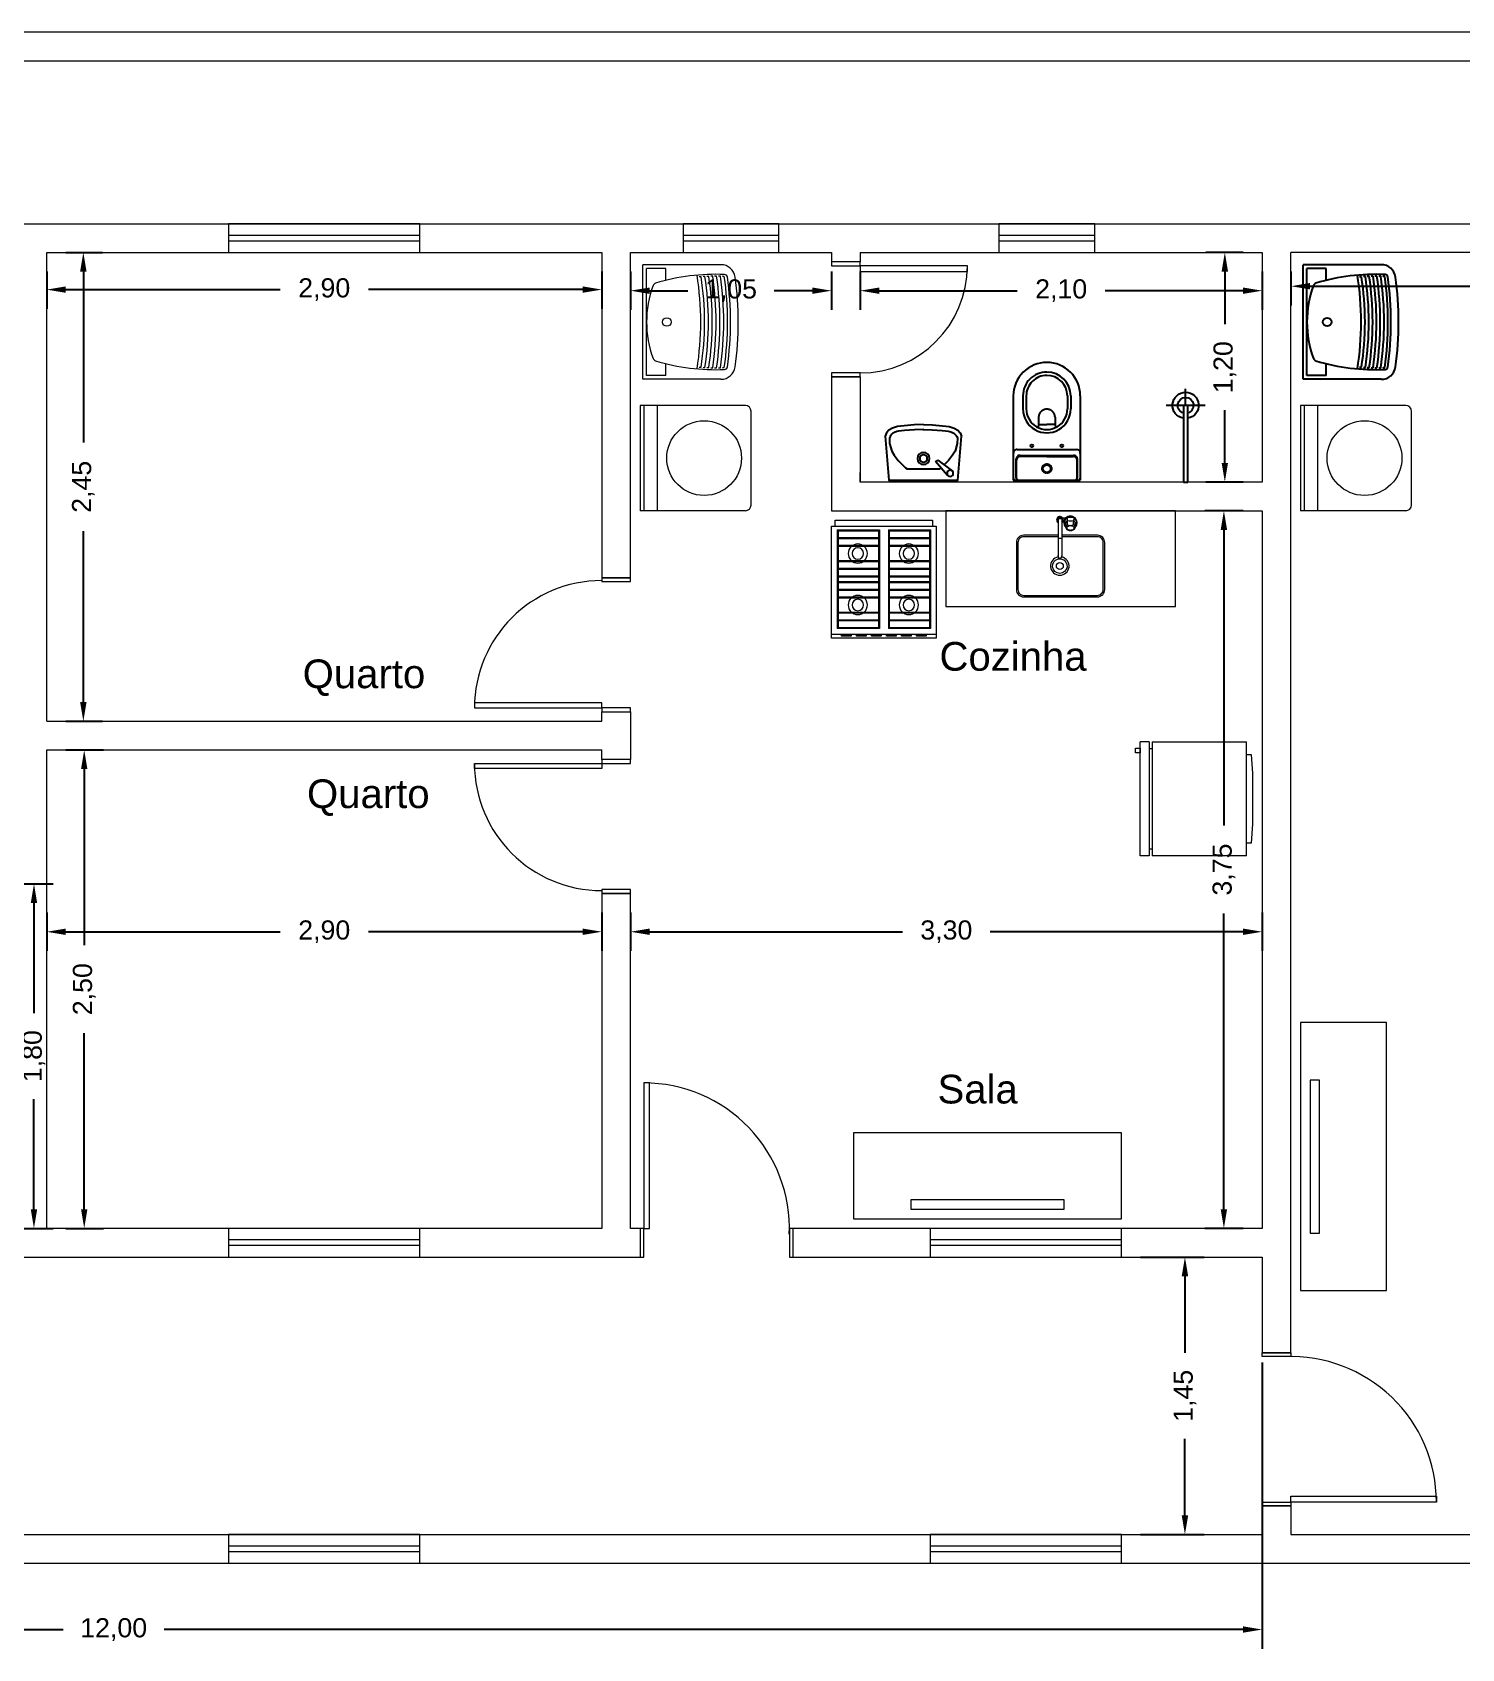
# Model space of a CAD drawing. Header units: millimetres. Extents: x 0 to 27, y -11.4 to 19.
# Drawn here: x 13.77 to 21.24, y -0.45 to 8 of the extents above; entities that cross this region are included whole.
import ezdxf

# ---------------------------------------------------------------- set-up
doc = ezdxf.new("R2010")
doc.units = ezdxf.units.MM
doc.linetypes.add('DASHED', pattern=[15, 12, -3])
for name, color, linetype, lineweight in [('Cotas', 3, 'Continuous', 9), ('Cozinha', 252, 'Continuous', 20), ('Edificação', 251, 'Continuous', 20), ('Portas', 251, 'Continuous', 9)]:
    doc.layers.add(name, color=color, linetype=linetype, lineweight=lineweight)
doc.layers.add('TEXTO', color=7, linetype='Continuous')
doc.layers.add('WC', color=252, linetype='Continuous')
doc.styles.get("Standard").update_dxf_attribs({"font": 'arial.ttf'})
doc.styles.add('TEXTO_NOMEQUADRO', font='arial.ttf')
doc.dimstyles.new('ISO-25', dxfattribs={"dimtxt": 0.1, "dimasz": 0.1, "dimexe": 0.1, "dimexo": 0.1, "dimgap": 0.1, "dimtad": 0, "dimzin": 1, "dimtxsty": 'Standard', "dimcen": 0.1, "dimadec": 0, "dimazin": 0, "dimtfac": 1, "dimtmove": 0, "dimatfit": 3, "dimfxl": 1, "dimarcsym": 0})

# ---------------------------------------------------------------- blocks, each defined once
blk = doc.blocks.new('*D42')
at = {"layer": 'Cotas', "color": 0, "lineweight": -2, "transparency": 16777216}
for p, q in [((13.85, 6.75), (13.85, 6.5556)), ((16.75, 6.75), (16.75, 6.5556)), ((13.95, 6.6556), (15.0694, 6.6556)), ((16.65, 6.6556), (15.5306, 6.6556))]:
    blk.add_line(p, q, dxfattribs=at)
at = {"layer": 'Cotas', "color": 0, "transparency": 16777216}
for points in [[(13.95, 6.6723), (13.95, 6.6389), (13.85, 6.6556)], [(16.65, 6.6723), (16.65, 6.6389), (16.75, 6.6556)]]:
    blk.add_solid(points, dxfattribs=at)
at = {"layer": 'Defpoints', "color": 0, "transparency": 16777216}
for p in [(13.85, 6.85), (16.75, 6.85), (16.75, 6.6556)]:
    blk.add_point(p, dxfattribs=at)
at = {"layer": 'Cotas', "color": 0, "transparency": 16777216, "insert": (15.3, 6.6556), "char_height": 0.1, "attachment_point": 5}
blk.add_mtext('2,90', dxfattribs=at)
blk = doc.blocks.new('*D35')
at = {"layer": 'Cotas', "color": 0, "lineweight": -2, "transparency": 16777216}
for p, q in [((20.35, 6.75), (20.35, 6.5733)), ((20.45, 6.6733), (21.7703, 6.6733)), ((23.55, 6.6733), (22.2297, 6.6733)), ((23.65, 6.75), (23.65, 6.5733))]:
    blk.add_line(p, q, dxfattribs=at)
at = {"layer": 'Cotas', "color": 0, "transparency": 16777216}
for points in [[(20.45, 6.69), (20.45, 6.6566), (20.35, 6.6733)], [(23.55, 6.69), (23.55, 6.6566), (23.65, 6.6733)]]:
    blk.add_solid(points, dxfattribs=at)
at = {"layer": 'Defpoints', "color": 0, "transparency": 16777216}
for p in [(20.35, 6.85), (23.65, 6.85), (20.35, 6.6733)]:
    blk.add_point(p, dxfattribs=at)
at = {"layer": 'Cotas', "color": 0, "transparency": 16777216, "insert": (22, 6.6733), "char_height": 0.1, "attachment_point": 5}
blk.add_mtext('3,30', dxfattribs=at)
blk = doc.blocks.new('*D44')
at = {"layer": 'Cotas', "color": 0, "lineweight": -2, "transparency": 16777216}
for p, q in [((13.85, 3.4), (13.85, 3.2)), ((16.75, 3.4), (16.75, 3.2)), ((13.95, 3.3), (15.0694, 3.3)), ((16.65, 3.3), (15.5306, 3.3))]:
    blk.add_line(p, q, dxfattribs=at)
at = {"layer": 'Cotas', "color": 0, "transparency": 16777216}
for points in [[(13.95, 3.3167), (13.95, 3.2833), (13.85, 3.3)], [(16.65, 3.3167), (16.65, 3.2833), (16.75, 3.3)]]:
    blk.add_solid(points, dxfattribs=at)
at = {"layer": 'Defpoints', "color": 0, "transparency": 16777216}
for p in [(13.85, 3.5), (16.75, 3.5), (13.85, 3.3)]:
    blk.add_point(p, dxfattribs=at)
at = {"layer": 'Cotas', "color": 0, "transparency": 16777216, "insert": (15.3, 3.3), "char_height": 0.1, "attachment_point": 5}
blk.add_mtext('2,90', dxfattribs=at)
blk = doc.blocks.new('*D50')
at = {"layer": 'Cotas', "color": 0, "lineweight": -2, "transparency": 16777216}
for p, q in [((13.95, 6.85), (14.1415, 6.85)), ((14.0415, 6.75), (14.0415, 5.8561)), ((14.0415, 4.5), (14.0415, 5.3939)), ((13.95, 4.4), (14.1415, 4.4))]:
    blk.add_line(p, q, dxfattribs=at)
at = {"layer": 'Cotas', "color": 0, "transparency": 16777216}
for points in [[(14.0248, 6.75), (14.0582, 6.75), (14.0415, 6.85)], [(14.0248, 4.5), (14.0582, 4.5), (14.0415, 4.4)]]:
    blk.add_solid(points, dxfattribs=at)
at = {"layer": 'Defpoints', "color": 0, "transparency": 16777216}
for p in [(13.85, 6.85), (14.0415, 6.85), (13.85, 4.4)]:
    blk.add_point(p, dxfattribs=at)
at = {"layer": 'Cotas', "color": 0, "transparency": 16777216, "insert": (14.0415, 5.625), "char_height": 0.1, "attachment_point": 5, "rotation": 90}
blk.add_mtext('2,45', dxfattribs=at)
blk = doc.blocks.new('*D51')
at = {"layer": 'Cotas', "color": 0, "lineweight": -2, "transparency": 16777216}
for p, q in [((13.95, 4.25), (14.1461, 4.25)), ((14.0461, 4.15), (14.0461, 3.2306)), ((14.0461, 1.85), (14.0461, 2.7694)), ((13.95, 1.75), (14.1461, 1.75))]:
    blk.add_line(p, q, dxfattribs=at)
at = {"layer": 'Cotas', "color": 0, "transparency": 16777216}
for points in [[(14.0294, 4.15), (14.0627, 4.15), (14.0461, 4.25)], [(14.0294, 1.85), (14.0627, 1.85), (14.0461, 1.75)]]:
    blk.add_solid(points, dxfattribs=at)
at = {"layer": 'Defpoints', "color": 0, "transparency": 16777216}
for p in [(13.85, 4.25), (13.85, 1.75), (14.0461, 1.75)]:
    blk.add_point(p, dxfattribs=at)
at = {"layer": 'Cotas', "color": 0, "transparency": 16777216, "insert": (14.0461, 3), "char_height": 0.1, "attachment_point": 5, "rotation": 90}
blk.add_mtext('2,50', dxfattribs=at)
blk = doc.blocks.new('*D52')
at = {"layer": 'Cotas', "color": 0, "lineweight": -2, "transparency": 16777216}
for p, q in [((20.1, 6.85), (19.9049, 6.85)), ((20.0049, 6.75), (20.0049, 6.475)), ((20.0049, 5.75), (20.0049, 6.025)), ((20.1, 5.65), (19.9049, 5.65))]:
    blk.add_line(p, q, dxfattribs=at)
at = {"layer": 'Cotas', "color": 0, "transparency": 16777216}
for points in [[(19.9883, 6.75), (20.0216, 6.75), (20.0049, 6.85)], [(19.9883, 5.75), (20.0216, 5.75), (20.0049, 5.65)]]:
    blk.add_solid(points, dxfattribs=at)
at = {"layer": 'Defpoints', "color": 0, "transparency": 16777216}
for p in [(20.2, 6.85), (20.0049, 5.65), (20.2, 5.65)]:
    blk.add_point(p, dxfattribs=at)
at = {"layer": 'Cotas', "color": 0, "transparency": 16777216, "insert": (20.0049, 6.25), "char_height": 0.1, "attachment_point": 5, "rotation": 90}
blk.add_mtext('1,20', dxfattribs=at)
blk = doc.blocks.new('*D53')
at = {"layer": 'Cotas', "color": 0, "lineweight": -2, "transparency": 16777216}
for p, q in [((18.1, 6.75), (18.1, 6.55)), ((20.2, 6.75), (20.2, 6.55)), ((18.2, 6.65), (18.9194, 6.65)), ((20.1, 6.65), (19.3806, 6.65))]:
    blk.add_line(p, q, dxfattribs=at)
at = {"layer": 'Cotas', "color": 0, "transparency": 16777216}
for points in [[(18.2, 6.6667), (18.2, 6.6333), (18.1, 6.65)], [(20.1, 6.6667), (20.1, 6.6333), (20.2, 6.65)]]:
    blk.add_solid(points, dxfattribs=at)
at = {"layer": 'Defpoints', "color": 0, "transparency": 16777216}
for p in [(18.1, 6.85), (20.2, 6.85), (20.2, 6.65)]:
    blk.add_point(p, dxfattribs=at)
at = {"layer": 'Cotas', "color": 0, "transparency": 16777216, "insert": (19.15, 6.65), "char_height": 0.1, "attachment_point": 5}
blk.add_mtext('2,10', dxfattribs=at)
blk = doc.blocks.new('*D56')
at = {"layer": 'Cotas', "color": 0, "lineweight": -2, "transparency": 16777216}
for p, q in [((20.1, 5.5), (19.9, 5.5)), ((20, 5.4), (20, 3.8552)), ((20, 1.85), (20, 3.3948)), ((20.1, 1.75), (19.9, 1.75))]:
    blk.add_line(p, q, dxfattribs=at)
at = {"layer": 'Cotas', "color": 0, "transparency": 16777216}
for points in [[(19.9833, 5.4), (20.0167, 5.4), (20, 5.5)], [(19.9833, 1.85), (20.0167, 1.85), (20, 1.75)]]:
    blk.add_solid(points, dxfattribs=at)
at = {"layer": 'Defpoints', "color": 0, "transparency": 16777216}
for p in [(20.2, 5.5), (20, 1.75), (20.2, 1.75)]:
    blk.add_point(p, dxfattribs=at)
at = {"layer": 'Cotas', "color": 0, "transparency": 16777216, "insert": (20, 3.625), "char_height": 0.1, "attachment_point": 5, "rotation": 90}
blk.add_mtext('3,75', dxfattribs=at)
blk = doc.blocks.new('*D57')
at = {"layer": 'Cotas', "color": 0, "lineweight": -2, "transparency": 16777216}
for p, q in [((16.9, 3.4), (16.9, 3.2)), ((20.2, 3.4), (20.2, 3.2)), ((17, 3.3), (18.3203, 3.3)), ((20.1, 3.3), (18.7797, 3.3))]:
    blk.add_line(p, q, dxfattribs=at)
at = {"layer": 'Cotas', "color": 0, "transparency": 16777216}
for points in [[(17, 3.3167), (17, 3.2833), (16.9, 3.3)], [(20.1, 3.3167), (20.1, 3.2833), (20.2, 3.3)]]:
    blk.add_solid(points, dxfattribs=at)
at = {"layer": 'Defpoints', "color": 0, "transparency": 16777216}
for p in [(16.9, 3.5), (20.2, 3.5), (20.2, 3.3)]:
    blk.add_point(p, dxfattribs=at)
at = {"layer": 'Cotas', "color": 0, "transparency": 16777216, "insert": (18.55, 3.3), "char_height": 0.1, "attachment_point": 5}
blk.add_mtext('3,30', dxfattribs=at)
blk = doc.blocks.new('*D58')
at = {"layer": 'Cotas', "color": 0, "lineweight": -2, "transparency": 16777216}
for p, q in [((16.9, 6.75), (16.9, 6.55)), ((17.95, 6.75), (17.95, 6.55)), ((17, 6.65), (17.1995, 6.65)), ((17.85, 6.65), (17.6505, 6.65))]:
    blk.add_line(p, q, dxfattribs=at)
at = {"layer": 'Cotas', "color": 0, "transparency": 16777216}
for points in [[(17, 6.6667), (17, 6.6333), (16.9, 6.65)], [(17.85, 6.6667), (17.85, 6.6333), (17.95, 6.65)]]:
    blk.add_solid(points, dxfattribs=at)
at = {"layer": 'Defpoints', "color": 0, "transparency": 16777216}
for p in [(16.9, 6.85), (17.95, 6.85), (17.95, 6.65)]:
    blk.add_point(p, dxfattribs=at)
at = {"layer": 'Cotas', "color": 0, "transparency": 16777216, "insert": (17.425, 6.65), "char_height": 0.1, "attachment_point": 5}
blk.add_mtext('1,05', dxfattribs=at)
blk = doc.blocks.new('01lavl91')
at = {"linetype": 'Continuous'}
for p, q in [((-0.085, -0.0692), (0.0857, -0.0692)), ((0.1253, -0.036), (0.0639, -0.1075)), ((0.0753, -0.1139), (0.1503, -0.0575)), ((0.0639, -0.1075), (0.0753, -0.1139))]:
    blk.add_line(p, q, dxfattribs=at)
for points in [[(-0.1997, -0.2393), (-0.1797, -0.0093), (0.1803, -0.0093), (0.2003, -0.2393)], [(-0.1772, -0.2283), (-0.1758, -0.2005), (-0.1652, -0.1606), (-0.1526, -0.1406), (-0.1317, -0.1123), (-0.1188, -0.0991), (-0.106, -0.0859), (-0.0931, -0.074), (-0.085, -0.0692)], [(0.0938, -0.074), (0.0857, -0.0692)], [(0.1779, -0.2283), (0.1765, -0.2005), (0.1659, -0.1606), (0.1533, -0.1406), (0.1323, -0.1123), (0.1195, -0.0991), (0.1091, -0.0885)], [(0.0003, -0.2993), (-0.0477, -0.2981), (-0.0993, -0.2935), (-0.1345, -0.2899), (-0.1613, -0.2816), (-0.1795, -0.2708), (-0.1915, -0.256), (-0.1997, -0.2393)], [(0.0023, -0.2743), (-0.0461, -0.2719), (-0.0975, -0.2686), (-0.1144, -0.2671), (-0.1294, -0.2653), (-0.1385, -0.2633), (-0.151, -0.2586), (-0.1586, -0.2547), (-0.1629, -0.2516), (-0.1647, -0.2496), (-0.1703, -0.2424), (-0.1737, -0.2368), (-0.1772, -0.2283)], [(-0.0016, -0.2743), (0.0468, -0.2719), (0.0982, -0.2686), (0.1151, -0.2671), (0.1301, -0.2653), (0.1391, -0.2633), (0.1517, -0.2586), (0.1593, -0.2547), (0.1635, -0.2516), (0.1653, -0.2496), (0.1709, -0.2424), (0.1744, -0.2368), (0.1779, -0.2283)], [(0.0003, -0.2993), (0.0483, -0.2981), (0.0999, -0.2935), (0.1351, -0.2899), (0.1619, -0.2816), (0.1801, -0.2708), (0.1921, -0.256), (0.2003, -0.2393)]]:
    blk.add_lwpolyline(points, dxfattribs=at)
for centre, radius in [((0.1404, -0.0444), 0.0164), ((0.001, -0.1223), 0.0316), ((0.001, -0.1223), 0.02)]:
    blk.add_circle(centre, radius, dxfattribs=at)
blk = doc.blocks.new('81_P')
at = {"ltscale": 0.05}
for p, q in [((-0.165, 0), (-0.175, 0)), ((-0.175, -0.01), (-0.175, 0)), ((0.175, 0), (0.165, 0))]:
    blk.add_line(p, q, dxfattribs=at)
for p, q in [((0.165, 0), (-0.165, 0)), ((-0.175, -0.44), (-0.175, -0.01)), ((0.175, -0.44), (0.175, -0.01)), ((0.155, -0.16), (-0.155, -0.16)), ((0.1398, -0.1295), (-0.1398, -0.1295)), ((0, -0.1236), (-0.1384, -0.1236)), ((0, -0.1236), (0.1384, -0.1236))]:
    blk.add_line(p, q)
at = {"ltscale": 0.047193}
blk.add_line((0.175, -0.0094), (0.175, 0), dxfattribs=at)
at = {"ltscale": 0.497718}
for p, q in [((-0.1598, -0.01), (-0.1598, -0.1095)), ((0.1598, -0.01), (0.1598, -0.1095))]:
    blk.add_line(p, q, dxfattribs=at)
at = {"ltscale": 0.467891}
for p, q in [((-0.1584, -0.01), (-0.1584, -0.1036)), ((0.1584, -0.01), (0.1584, -0.1036))]:
    blk.add_line(p, q, dxfattribs=at)
at = {"ltscale": 0.078144}
for p, q in [((-0.0429, -0.29), (-0.0455, -0.2746)), ((0.0429, -0.29), (0.0455, -0.2746))]:
    blk.add_line(p, q, dxfattribs=at)
at = {"ltscale": 0.214268}
for p in [(-0.0429, -0.29), (0.0429, -0.29)]:
    blk.add_line(p, (0, -0.29), dxfattribs=at)
at = {"ltscale": 0.197279}
for p, q in [((-0.0429, -0.3295), (-0.0429, -0.29)), ((0.0429, -0.3295), (0.0429, -0.29))]:
    blk.add_line(p, q, dxfattribs=at)
at = {"ltscale": 0.339985}
for p, q in [((-0.125, -0.44), (-0.125, -0.372)), ((-0.1075, -0.44), (-0.1075, -0.372)), ((0.1075, -0.44), (0.1075, -0.372)), ((0.125, -0.44), (0.125, -0.372))]:
    blk.add_line(p, q, dxfattribs=at)
for points in [[(-0.0429, -0.3295), (-0.0428, -0.3307), (-0.0428, -0.332), (-0.0427, -0.3332), (-0.0425, -0.3345), (-0.0424, -0.3357), (-0.0421, -0.3369), (-0.0419, -0.3382), (-0.0416, -0.3394), (-0.0412, -0.3406), (-0.0409, -0.3418), (-0.0405, -0.343), (-0.04, -0.3442), (-0.0395, -0.3453), (-0.039, -0.3465), (-0.0384, -0.3476), (-0.0378, -0.3487), (-0.0372, -0.3498), (-0.0369, -0.3504), (-0.0365, -0.3509), (-0.0362, -0.3515), (-0.0358, -0.352), (-0.0354, -0.3525), (-0.0351, -0.353), (-0.0347, -0.3535), (-0.0343, -0.354), (-0.0339, -0.3545), (-0.0335, -0.355), (-0.0331, -0.3555), (-0.0326, -0.356), (-0.0322, -0.3565), (-0.0318, -0.357), (-0.0313, -0.3574), (-0.0309, -0.3579), (-0.0303, -0.3584)], [(0.0303, -0.3584), (0.0312, -0.3575), (0.0321, -0.3566), (0.033, -0.3556), (0.0338, -0.3547), (0.0346, -0.3537), (0.0354, -0.3526), (0.0361, -0.3516), (0.0368, -0.3505), (0.0374, -0.3494), (0.0381, -0.3483), (0.0386, -0.3472), (0.0392, -0.346), (0.0395, -0.3455), (0.0397, -0.3449), (0.04, -0.3443), (0.0402, -0.3437), (0.0404, -0.3431), (0.0406, -0.3425), (0.0408, -0.3419), (0.041, -0.3413), (0.0412, -0.3407), (0.0414, -0.3401), (0.0415, -0.3395), (0.0417, -0.3389), (0.0418, -0.3383), (0.042, -0.3377), (0.0421, -0.3371), (0.0422, -0.3364), (0.0423, -0.3358), (0.0424, -0.3352), (0.0425, -0.3346), (0.0426, -0.334), (0.0427, -0.3333), (0.0427, -0.3327), (0.0428, -0.3321), (0.0428, -0.3315), (0.0428, -0.3308), (0.0428, -0.3302), (0.0429, -0.3295)], [(-0.0303, -0.3584), (-0.0294, -0.3593), (-0.0284, -0.3602), (-0.0274, -0.361), (-0.0263, -0.3618), (-0.0253, -0.3626), (-0.0242, -0.3633), (-0.0231, -0.364), (-0.022, -0.3647), (-0.0208, -0.3653), (-0.0196, -0.3659), (-0.0184, -0.3665), (-0.0172, -0.367), (-0.016, -0.3675), (-0.0147, -0.368), (-0.0135, -0.3684), (-0.0122, -0.3688), (-0.0116, -0.3689), (-0.0109, -0.3691), (-0.0103, -0.3693), (-0.0096, -0.3694), (-0.009, -0.3695), (-0.0083, -0.3697), (-0.0077, -0.3698), (-0.007, -0.3699), (-0.0063, -0.37), (-0.0057, -0.3701), (-0.005, -0.3702), (-0.0043, -0.3702), (-0.0037, -0.3703), (-0.003, -0.3704), (-0.0023, -0.3704), (-0.0017, -0.3704), (-0.001, -0.3704), (-0.0003, -0.3705), (0, -0.3705)], [(0, -0.3705), (0.0013, -0.3704), (0.0027, -0.3704), (0.004, -0.3703), (0.0053, -0.3701), (0.0067, -0.37), (0.008, -0.3697), (0.0093, -0.3695), (0.0106, -0.3692), (0.0119, -0.3689), (0.0132, -0.3685), (0.0144, -0.3681), (0.0157, -0.3676), (0.0169, -0.3671), (0.0175, -0.3669), (0.0181, -0.3666), (0.0187, -0.3663), (0.0193, -0.3661), (0.0199, -0.3658), (0.0205, -0.3655), (0.0211, -0.3652), (0.0217, -0.3648), (0.0222, -0.3645), (0.0228, -0.3642), (0.0234, -0.3638), (0.0239, -0.3635), (0.0245, -0.3631), (0.025, -0.3628), (0.0255, -0.3624), (0.0261, -0.362), (0.0266, -0.3616), (0.0271, -0.3612), (0.0276, -0.3608), (0.0281, -0.3604), (0.0286, -0.36), (0.0291, -0.3595), (0.0296, -0.3591), (0.0301, -0.3587), (0.0303, -0.3584)]]:
    blk.add_lwpolyline(points)
at = {"linetype": 'DASHED'}
blk.add_circle((0, -0.06), 0.0245, dxfattribs=at)
for centre, radius in [((0, -0.06), 0.02), ((-0.078, -0.18), 0.007), ((0.078, -0.18), 0.007)]:
    blk.add_circle(centre, radius)
for centre, radius, start, end in [((-0.165, -0.01), 0.01, 90, 180.00001), ((-0.1498, -0.01), 0.01, 90, 180.00001), ((-0.1484, -0.01), 0.01, 90, 180.00001), ((0.1484, -0.01), 0.01, 0, 90), ((0.1498, -0.01), 0.01, 0, 90), ((0.165, -0.01), 0.01, 0, 90), ((-0.155, -0.14), 0.02, 180.00001, 270), ((-0.1398, -0.1095), 0.02, 180.00001, 270), ((-0.1384, -0.1036), 0.02, 180.00001, 270), ((0.1384, -0.1036), 0.02, 270, 0), ((0.1398, -0.1095), 0.02, 270, 0), ((0.155, -0.14), 0.02, 270, 0), ((0, -0.372), 0.125, 0, 180.00001), ((0, -0.372), 0.1075, 0, 180.00001), ((0, -0.44), 0.175, 180.00001, 270), ((0, -0.44), 0.125, 180.00001, 270), ((0, -0.44), 0.1075, 180.00001, 270), ((0, -0.44), 0.1075, 270, 0), ((0, -0.44), 0.175, 270, 0), ((0, -0.44), 0.125, 270, 0)]:
    blk.add_arc(centre, radius, start, end)
blk = doc.blocks.new('CHUV')
at = {"ltscale": 0.05}
for p, q in [((0.0027, 0.4455), (0.0027, 0.5407)), ((-0.1103, 0.4455), (0.1156, 0.4455)), ((-0.0106, 0.0003), (-0.0106, 0.4455)), ((0.0156, 0.4455), (0.0156, 0.0003))]:
    blk.add_line(p, q, dxfattribs=at)
at = {"ltscale": 2}
blk.add_line((0.0156, 0.0003), (-0.0106, 0.0003), dxfattribs=at)
at = {"ltscale": 0.05}
for radius, start, end in [(0.076, 279.93583, 260.06417), (0.0459, 286.60149, 253.39851)]:
    blk.add_arc((0.0025, 0.4455), radius, start, end, dxfattribs=at)
blk = doc.blocks.new('CO-F4PB')
for p, q in [((0.2535, 0), (-0.2535, 0)), ((0.2535, 0), (-0.2535, 0)), ((-0.2535, 0), (-0.2535, -0.03)), ((0.2535, -0.03), (0.2535, 0)), ((-0.2735, -0.03), (-0.2735, -0.596)), ((0.2735, -0.03), (-0.2735, -0.03)), ((-0.2435, -0.05), (-0.2435, -0.566)), ((-0.0235, -0.05), (-0.2435, -0.05)), ((-0.0285, -0.055), (-0.2385, -0.055)), ((-0.2385, -0.055), (-0.2385, -0.09)), ((-0.0285, -0.055), (-0.0285, -0.09)), ((-0.0235, -0.05), (-0.0235, -0.566)), ((0.0235, -0.05), (0.0235, -0.566)), ((0.2435, -0.05), (0.0235, -0.05)), ((0.2385, -0.055), (0.0285, -0.055)), ((0.0285, -0.055), (0.0285, -0.09)), ((0.2385, -0.055), (0.2385, -0.09)), ((0.2435, -0.05), (0.2435, -0.566)), ((0.2735, -0.596), (0.2735, -0.03)), ((-0.0235, -0.09), (-0.2435, -0.09)), ((-0.0235, -0.095), (-0.2435, -0.095)), ((-0.0235, -0.13), (-0.2435, -0.13)), ((-0.0235, -0.135), (-0.2435, -0.135)), ((-0.2385, -0.095), (-0.2385, -0.13)), ((-0.2385, -0.135), (-0.2385, -0.21)), ((-0.0285, -0.095), (-0.0285, -0.13)), ((-0.0285, -0.135), (-0.0285, -0.21)), ((0.2435, -0.09), (0.0235, -0.09)), ((0.2435, -0.095), (0.0235, -0.095)), ((0.2435, -0.13), (0.0235, -0.13)), ((0.2435, -0.135), (0.0235, -0.135)), ((0.0285, -0.095), (0.0285, -0.13)), ((0.0285, -0.135), (0.0285, -0.21)), ((0.2385, -0.095), (0.2385, -0.13)), ((0.2385, -0.135), (0.2385, -0.21)), ((-0.0235, -0.21), (-0.2435, -0.21)), ((-0.0235, -0.215), (-0.2435, -0.215)), ((-0.0235, -0.25), (-0.2435, -0.25)), ((-0.2385, -0.215), (-0.2385, -0.25)), ((-0.0285, -0.215), (-0.0285, -0.25)), ((0.2435, -0.21), (0.0235, -0.21)), ((0.2435, -0.215), (0.0235, -0.215)), ((0.2435, -0.25), (0.0235, -0.25)), ((0.0285, -0.215), (0.0285, -0.25)), ((0.2385, -0.215), (0.2385, -0.25)), ((-0.0235, -0.255), (-0.2435, -0.255)), ((-0.0235, -0.29), (-0.2435, -0.29)), ((-0.0235, -0.295), (-0.2435, -0.295)), ((-0.2435, -0.321), (-0.0235, -0.321)), ((-0.2435, -0.326), (-0.0235, -0.326)), ((-0.2385, -0.255), (-0.2385, -0.29)), ((-0.2385, -0.295), (-0.2385, -0.321)), ((-0.2385, -0.326), (-0.2385, -0.361)), ((-0.0285, -0.255), (-0.0285, -0.29)), ((-0.0285, -0.295), (-0.0285, -0.321)), ((-0.0285, -0.326), (-0.0285, -0.361)), ((0.2435, -0.255), (0.0235, -0.255)), ((0.2435, -0.29), (0.0235, -0.29)), ((0.2435, -0.295), (0.0235, -0.295)), ((0.0235, -0.321), (0.2435, -0.321)), ((0.0235, -0.326), (0.2435, -0.326)), ((0.0285, -0.255), (0.0285, -0.29)), ((0.0285, -0.295), (0.0285, -0.321)), ((0.0285, -0.326), (0.0285, -0.361)), ((0.2385, -0.255), (0.2385, -0.29)), ((0.2385, -0.295), (0.2385, -0.321)), ((0.2385, -0.326), (0.2385, -0.361)), ((-0.2435, -0.361), (-0.0235, -0.361)), ((-0.2435, -0.366), (-0.0235, -0.366)), ((-0.2435, -0.401), (-0.0235, -0.401)), ((-0.2435, -0.406), (-0.0235, -0.406)), ((-0.2385, -0.366), (-0.2385, -0.401)), ((-0.2385, -0.406), (-0.2385, -0.481)), ((-0.0285, -0.366), (-0.0285, -0.401)), ((-0.0285, -0.406), (-0.0285, -0.481)), ((0.0235, -0.361), (0.2435, -0.361)), ((0.0235, -0.366), (0.2435, -0.366)), ((0.0235, -0.401), (0.2435, -0.401)), ((0.0235, -0.406), (0.2435, -0.406)), ((0.0285, -0.366), (0.0285, -0.401)), ((0.0285, -0.406), (0.0285, -0.481)), ((0.2385, -0.366), (0.2385, -0.401)), ((0.2385, -0.406), (0.2385, -0.481)), ((-0.2435, -0.481), (-0.0235, -0.481)), ((-0.2435, -0.486), (-0.0235, -0.486)), ((-0.2385, -0.486), (-0.2385, -0.521)), ((-0.0285, -0.486), (-0.0285, -0.521)), ((0.0235, -0.481), (0.2435, -0.481)), ((0.0235, -0.486), (0.2435, -0.486)), ((0.0285, -0.486), (0.0285, -0.521)), ((0.2385, -0.486), (0.2385, -0.521)), ((-0.2435, -0.521), (-0.0235, -0.521)), ((-0.2435, -0.526), (-0.0235, -0.526)), ((-0.2435, -0.566), (-0.0235, -0.566)), ((-0.2385, -0.526), (-0.2385, -0.561)), ((-0.2385, -0.561), (-0.0285, -0.561)), ((-0.0285, -0.526), (-0.0285, -0.561)), ((0.0235, -0.521), (0.2435, -0.521)), ((0.0235, -0.526), (0.2435, -0.526)), ((0.0235, -0.566), (0.2435, -0.566)), ((0.0285, -0.526), (0.0285, -0.561)), ((0.0285, -0.561), (0.2385, -0.561)), ((0.2385, -0.526), (0.2385, -0.561)), ((-0.2735, -0.596), (0.2735, -0.596)), ((-0.2735, -0.596), (-0.2735, -0.616)), ((-0.2735, -0.616), (0.2735, -0.616)), ((0.2735, -0.616), (0.2735, -0.596))]:
    blk.add_line(p, q)
for points in [[(-0.2204, -0.606), (-0.1704, -0.606), (-0.1704, -0.596), (-0.2204, -0.596)], [(-0.1422, -0.606), (-0.0922, -0.606), (-0.0922, -0.596), (-0.1422, -0.596)], [(-0.0641, -0.606), (-0.0141, -0.606), (-0.0141, -0.596), (-0.0641, -0.596)], [(0.0141, -0.606), (0.0641, -0.606), (0.0641, -0.596), (0.0141, -0.596)], [(0.0922, -0.606), (0.1422, -0.606), (0.1422, -0.596), (0.0922, -0.596)], [(0.1704, -0.606), (0.2204, -0.606), (0.2204, -0.596), (0.1704, -0.596)]]:
    blk.add_lwpolyline(points, close=True)
for centre, radius in [((-0.1308, -0.1735), 0.05), ((-0.1308, -0.1735), 0.03), ((0.1362, -0.1735), 0.05), ((0.1362, -0.1735), 0.03), ((-0.1308, -0.4425), 0.05), ((-0.1308, -0.4425), 0.03), ((0.1362, -0.4425), 0.05), ((0.1362, -0.4425), 0.03)]:
    blk.add_circle(centre, radius)
blk = doc.blocks.new('DUPLEX320PL')
for p, q in [((-0.058, -0.1246), (-0.058, -0.6181)), ((-0.058, -0.1246), (0.538, -0.1246)), ((0.538, -0.6181), (0.538, -0.1246)), ((0.538, -0.6181), (-0.058, -0.6181)), ((0.538, -0.6338), (-0.058, -0.6338)), ((-0.058, -0.6338), (-0.058, -0.6799)), ((-0.023, -0.6181), (-0.023, -0.6338)), ((0.503, -0.6338), (0.503, -0.6181)), ((0.538, -0.6338), (0.538, -0.6799)), ((-0.058, -0.6799), (0.538, -0.6799))]:
    blk.add_line(p, q)
blk.add_lwpolyline([(0.4713, -0.1246), (0.4713, -0.1005), (0.3713, -0.0932), (0.1087, -0.0932), (0.0087, -0.1005), (0.0087, -0.1246)])
blk.add_lwpolyline([(0.4797, -0.6799), (0.4797, -0.7042), (0.5039, -0.7042), (0.5039, -0.6799)], close=True)
blk = doc.blocks.new('A$C1AD15EB6')
for p, q in [((0.55, 0.58), (0, 0.58)), ((0, 0.03), (0, 0.58)), ((0.55, 0.5606), (0, 0.5606)), ((0.55, 0.03), (0.55, 0.58)), ((0.55, 0.4906), (0, 0.4906)), ((0.03, 0), (0.52, 0))]:
    blk.add_line(p, q)
for centre, start, end in [((0.03, 0.03), 180, 270), ((0.52, 0.03), 270, 0)]:
    blk.add_arc(centre, 0.03, start, end)
blk = doc.blocks.new('TANQUE-02')
for p, q in [((-0.2995, 0), (0.2995, 0)), ((-0.2995, -0.4081), (-0.2995, 0)), ((0.2995, -0.4081), (0.2995, 0)), ((-0.2795, -0.02), (0.2795, -0.02)), ((-0.2795, -0.12), (-0.2795, -0.02)), ((0.2795, -0.12), (0.2795, -0.02)), ((-0.2795, -0.12), (-0.2174, -0.12)), ((0.2174, -0.12), (0.2795, -0.12))]:
    blk.add_line(p, q)
blk.add_circle((0, -0.1252), 0.0225)
for centre, radius, start, end in [((0.8453, -0.3818), 1.0945, 163.27799, 182.40527), ((-0.1837, -0.0726), 0.02, 110.23844, 163.27799), ((0, -0.5709), 0.5511, 90, 110.23844), ((0, -0.5709), 0.5511, 69.76156, 90), ((0.1837, -0.0726), 0.02, 16.72201, 69.76156), ((-0.8453, -0.3818), 1.0945, 357.59473, 16.72201), ((0, 1.2149), 1.518, 260.72256, 279.27744), ((0.8453, -0.3818), 1.0845, 177.52238, 178.05412), ((0.8453, -0.3818), 1.0845, 176.46036, 176.99114), ((0, 1.2149), 1.558, 261.22518, 270), ((0.8453, -0.3818), 1.0845, 175.40003, 175.93), ((0, 1.2149), 1.538, 261.15691, 270), ((0, 1.2149), 1.518, 270, 279.27744), ((0, 1.2149), 1.538, 270, 278.84309), ((0, 1.2149), 1.558, 270, 278.77482), ((-0.8453, -0.3818), 1.0845, 4.07, 4.59997), ((-0.8453, -0.3818), 1.0845, 3.00886, 3.53964), ((-0.8453, -0.3818), 1.0845, 1.94588, 2.47762), ((-0.2245, -0.4081), 0.075, 180, 262.08052), ((0.8453, -0.3818), 1.0845, 179.65272, 180.18684), ((0, 1.2149), 1.618, 261.49969, 270), ((0.8453, -0.3818), 1.0845, 180.72164, 181.25716), ((0.8453, -0.3818), 1.0845, 178.5864, 179.11926), ((0, 1.2149), 1.598, 261.39693, 270), ((0, 1.2149), 1.638, 261.61326, 270), ((0.8453, -0.3818), 1.0845, 181.79343, 182.3305), ((0, 1.2149), 1.578, 261.30532, 270), ((0, 1.2149), 1.578, 270, 278.69468), ((0, 1.2149), 1.598, 270, 278.60307), ((0, 1.2149), 1.618, 270, 278.50031), ((0, 1.2149), 1.638, 270, 278.38674), ((0.2245, -0.4081), 0.075, 277.91948, 0), ((-0.8453, -0.3818), 1.0845, 357.6695, 358.20657), ((-0.8453, -0.3818), 1.0845, 0.88074, 1.4136), ((-0.8453, -0.3818), 1.0845, 358.74284, 359.27836), ((-0.8453, -0.3818), 1.0845, 359.81316, 0.34728), ((-0.2332, -0.4271), 0.015, 182.40527, 261.87169), ((0, 1.2149), 1.658, 261.73735, 270), ((0, 1.2058), 1.6644, 261.87169, 270), ((0, 1.2058), 1.7044, 262.08052, 270), ((0, 1.2149), 1.658, 270, 278.26265), ((0, 1.2058), 1.6644, 270, 278.12831), ((0, 1.2058), 1.7044, 270, 277.91948), ((0.2332, -0.4271), 0.015, 278.12831, 357.59473)]:
    blk.add_arc(centre, radius, start, end)
blk = doc.blocks.new('CUBA-COZ-02')
for p, q in [((-0.0095, 0.2452), (-0.0095, 0.2275)), ((-0.0095, 0.2275), (-0.0095, 0.0565)), ((0.0105, 0.2452), (0.0105, 0.2275)), ((0.0105, 0.2275), (0.0105, 0.0565)), ((0.0146, 0.2516), (0.031, 0.2516)), ((0.0146, 0.2316), (0.0209, 0.2316)), ((0.0305, 0.2026), (0.0305, 0.2242)), ((0.0379, 0.2522), (0.0379, 0.2367)), ((0.0399, 0.2163), (0.0399, 0.2377)), ((0.0712, 0.2163), (0.0712, 0.2377)), ((0.0731, 0.2522), (0.0731, 0.2367)), ((0.0805, 0.2026), (0.0805, 0.2242)), ((-0.0095, 0.0565), (-0.0095, 0.0516)), ((0.0105, 0.0565), (0.0105, 0.0516))]:
    blk.add_line(p, q)
for points in [[(-0.0095, 0.1611), (-0.1889, 0.1611, 0.414214), (-0.2269, 0.1231), (-0.2269, -0.1231, 0.414214), (-0.1889, -0.1611), (0.1969, -0.1611, 0.414214), (0.2349, -0.1231), (0.2349, 0.1231, 0.414214), (0.1969, 0.1611), (0.0105, 0.1611)], [(-0.0095, 0.1531), (-0.1889, 0.1531, 0.414214), (-0.2189, 0.1231), (-0.2189, -0.1231, 0.414214), (-0.1889, -0.1531), (0.1969, -0.1531, 0.414214), (0.2269, -0.1231), (0.2269, 0.1231, 0.414214), (0.1969, 0.1531), (0.0105, 0.1531)]]:
    blk.add_lwpolyline(points, format="xyb")
blk.add_lwpolyline([(0.0105, 0.0367, -7.502529), (-0.0095, 0.037, -0.133288)], format="xyb", close=True)
at = {"linetype": 'Continuous'}
for points in [[(0.0391, 0.2375, 0), (0.0361, 0.2353, 0), (0.0337, 0.2328, 0), (0.032, 0.2301, 0), (0.0309, 0.2272, 0), (0.0305, 0.2242, 0)], [(0.0389, 0.2157, 0), (0.0359, 0.2135, 0), (0.0335, 0.2109, 0), (0.0318, 0.2081, 0), (0.0308, 0.2052, 0), (0.0305, 0.2021, 0)], [(0.0305, 0.2021, 0), (0.0311, 0.1989, 0), (0.0324, 0.1959, 0), (0.0345, 0.193, 0), (0.0373, 0.1905, 0), (0.0407, 0.1884, 0), (0.0446, 0.1867, 0), (0.0488, 0.1856, 0), (0.0533, 0.185, 0), (0.0578, 0.185, 0), (0.0623, 0.1856, 0), (0.0665, 0.1867, 0), (0.0704, 0.1884, 0), (0.0738, 0.1905, 0), (0.0766, 0.193, 0), (0.0786, 0.1959, 0), (0.08, 0.1989, 0), (0.0805, 0.2021, 0)], [(0.075, 0.199, 0), (0.0746, 0.2011, 0), (0.0734, 0.2032, 0), (0.0715, 0.2051, 0), (0.0689, 0.2067, 0), (0.0658, 0.208, 0), (0.0623, 0.209, 0), (0.0585, 0.2095, 0), (0.0545, 0.2096, 0), (0.0506, 0.2093, 0), (0.0469, 0.2085, 0), (0.0436, 0.2074, 0), (0.0407, 0.2059, 0), (0.0385, 0.2041, 0), (0.0369, 0.2022, 0), (0.0362, 0.2, 0), (0.0362, 0.1979, 0), (0.0369, 0.1958, 0), (0.0385, 0.1938, 0), (0.0407, 0.192, 0), (0.0436, 0.1905, 0), (0.0469, 0.1894, 0), (0.0506, 0.1886, 0), (0.0545, 0.1883, 0), (0.0585, 0.1884, 0), (0.0623, 0.1889, 0), (0.0658, 0.1899, 0), (0.0689, 0.1912, 0), (0.0715, 0.1928, 0), (0.0734, 0.1947, 0), (0.0746, 0.1968, 0), (0.075, 0.199, 0)], [(0.0805, 0.2242, 0), (0.0802, 0.2272, 0), (0.0791, 0.2301, 0), (0.0773, 0.2328, 0), (0.0749, 0.2353, 0), (0.0719, 0.2375, 0)], [(0.0805, 0.2026, 0), (0.0802, 0.2055, 0), (0.0791, 0.2084, 0), (0.0774, 0.2111, 0), (0.0751, 0.2136, 0), (0.0722, 0.2157, 0)]]:
    blk.add_polyline3d(points, dxfattribs=at)
blk.add_circle((0, 0), 0.0182)
for centre, radius, start, end in [((0.0005, 0.2416), 0.0173, 35.41872, 234.58128), ((0.0005, 0.2416), 0.0126, 322.25181, 217.74819), ((0.0555, 0.2266), 0.035, 315.56467, 224.43533), ((0.0555, 0.2266), 0.032, 321.37517, 218.62483), ((0.0555, 0.1725), 0.0816, 77.53823, 102.46177), ((0.0005, 0.2242), 0.0233, 64.55551, 115.44449), ((0.0005, 0.2416), 0.0173, 305.41872, 324.58128), ((0.0005, 0.2416), 0.0173, 324.58128, 35.41872), ((0.04, 0.214), 0.002, 63.97489, 122.15591), ((0.0401, 0.2358), 0.002, 74.31395, 121.56748), ((0.0555, 0.2905), 0.0549, 254.31395, 285.68605), ((0.0555, 0.2459), 0.0335, 243.97489, 296.02511), ((0.0711, 0.214), 0.002, 57.84409, 116.02511), ((0.0709, 0.2358), 0.002, 58.43251, 105.68606), ((0.0005, 0.1207), 0.0233, 64.55551, 115.44449), ((0, 0), 0.0482, 101.34386, 77.38563), ((0.0005, 0.0516), 0.0112, 153.72082, 26.27918), ((0.0005, 0.0516), 0.01, 180, 0)]:
    blk.add_arc(centre, radius, start, end)
blk = doc.blocks.new('*D68')
at = {"layer": 'Cotas', "color": 0, "lineweight": -2, "transparency": 16777216}
for p, q in [((11.05, 3.55), (13.8835, 3.55)), ((13.7835, 3.45), (13.7835, 2.875)), ((13.7835, 1.85), (13.7835, 2.425)), ((11.05, 1.75), (13.8835, 1.75))]:
    blk.add_line(p, q, dxfattribs=at)
at = {"layer": 'Cotas', "color": 0, "transparency": 16777216}
for points in [[(13.7668, 3.45), (13.8002, 3.45), (13.7835, 3.55)], [(13.7668, 1.85), (13.8002, 1.85), (13.7835, 1.75)]]:
    blk.add_solid(points, dxfattribs=at)
at = {"layer": 'Defpoints', "color": 0, "transparency": 16777216}
for p in [(10.95, 3.55), (10.95, 1.75), (13.7835, 1.75)]:
    blk.add_point(p, dxfattribs=at)
at = {"layer": 'Cotas', "color": 0, "transparency": 16777216, "insert": (13.7835, 2.65), "char_height": 0.1, "attachment_point": 5, "rotation": 90}
blk.add_mtext('1,80', dxfattribs=at)
blk = doc.blocks.new('*D73')
at = {"layer": 'Cotas', "color": 0, "lineweight": -2, "transparency": 16777216}
for p, q in [((8.2, 1.05), (8.2, -0.4462)), ((20.2, 1.05), (20.2, -0.4462)), ((8.3, -0.3462), (13.9362, -0.3462)), ((20.1, -0.3462), (14.4638, -0.3462))]:
    blk.add_line(p, q, dxfattribs=at)
at = {"layer": 'Cotas', "color": 0, "transparency": 16777216}
for points in [[(8.3, -0.3296), (8.3, -0.3629), (8.2, -0.3462)], [(20.1, -0.3296), (20.1, -0.3629), (20.2, -0.3462)]]:
    blk.add_solid(points, dxfattribs=at)
at = {"layer": 'Defpoints', "color": 0, "transparency": 16777216}
for p in [(8.2, 1.15), (20.2, 1.15), (20.2, -0.3462)]:
    blk.add_point(p, dxfattribs=at)
at = {"layer": 'Cotas', "color": 0, "transparency": 16777216, "insert": (14.2, -0.3462), "char_height": 0.1, "attachment_point": 5}
blk.add_mtext('12,00', dxfattribs=at)
blk = doc.blocks.new('*D74')
at = {"layer": 'Cotas', "color": 0, "lineweight": -2, "transparency": 16777216}
for p, q in [((19.565, 1.6), (19.8965, 1.6)), ((19.7965, 1.5), (19.7965, 1.1005)), ((19.7965, 0.25), (19.7965, 0.6495)), ((19.565, 0.15), (19.8965, 0.15))]:
    blk.add_line(p, q, dxfattribs=at)
at = {"layer": 'Cotas', "color": 0, "transparency": 16777216}
for points in [[(19.7799, 1.5), (19.8132, 1.5), (19.7965, 1.6)], [(19.7799, 0.25), (19.8132, 0.25), (19.7965, 0.15)]]:
    blk.add_solid(points, dxfattribs=at)
at = {"layer": 'Defpoints', "color": 0, "transparency": 16777216}
for p in [(19.465, 1.6), (19.465, 0.15), (19.7965, 0.15)]:
    blk.add_point(p, dxfattribs=at)
at = {"layer": 'Cotas', "color": 0, "transparency": 16777216, "insert": (19.7965, 0.875), "char_height": 0.1, "attachment_point": 5, "rotation": 90}
blk.add_mtext('1,45', dxfattribs=at)

msp = doc.modelspace()

# ---------------------------------------------------------------- linework, layer by layer
at = {"layer": 'Cozinha'}
for points in [[(18.547, 5), (19.747, 5), (19.747, 5.5), (18.547, 5.5)], [(20.85, 1.425), (20.85, 2.825), (20.4, 2.825), (20.4, 1.425)], [(20.5, 1.725), (20.5, 2.525), (20.45, 2.525), (20.45, 1.725)], [(19.465, 2.25), (18.065, 2.25), (18.065, 1.8), (19.465, 1.8)], [(19.165, 1.9), (18.365, 1.9), (18.365, 1.85), (19.165, 1.85)]]:
    msp.add_lwpolyline(points, close=True, dxfattribs=at)
for centre in [(17.2847, 5.775), (20.7347, 5.775)]:
    msp.add_circle(centre, 0.1953, dxfattribs=at)
at = {"layer": 'Edificação', "color": 252}
msp.add_line((26.85, 7.85), (6.9, 7.85), dxfattribs=at)
at = {"layer": 'Edificação'}
for p, q in [((6.9, 7), (26.85, 7)), ((13.85, 4.4), (13.85, 6.85)), ((13.85, 6.85), (16.75, 6.85)), ((16.75, 6.85), (16.75, 5.15)), ((16.9, 5.15), (16.9, 6.85)), ((16.9, 6.85), (17.95, 6.85)), ((17.95, 6.85), (17.95, 6.8)), ((18.1, 6.85), (20.2, 6.85)), ((18.1, 6.85), (18.1, 6.8)), ((20.2, 6.85), (20.2, 5.65)), ((20.35, 1.1), (20.35, 6.85)), ((23.65, 6.85), (20.35, 6.85)), ((18.1, 6.8), (17.95, 6.8)), ((17.95, 6.2), (17.95, 5.65)), ((18.1, 6.2), (17.95, 6.2)), ((18.1, 6.2), (18.1, 5.65)), ((17.95, 5.7), (17.95, 5.5)), ((18.1, 5.65), (18.1, 5.7)), ((20.2, 5.65), (18.1, 5.65)), ((17.95, 5.5), (20.2, 5.5)), ((20.2, 5.5), (20.2, 1.75)), ((16.75, 5.15), (16.9, 5.15)), ((13.85, 4.4), (16.75, 4.4)), ((16.75, 4.4), (16.75, 4.45)), ((16.75, 4.45), (16.9, 4.45)), ((16.9, 4.45), (16.9, 4.2)), ((13.85, 1.75), (13.85, 4.25)), ((13.85, 4.25), (16.75, 4.25)), ((16.75, 4.2), (16.75, 4.25)), ((16.9, 4.2), (16.75, 4.2)), ((16.9, 3.5), (16.75, 3.5)), ((16.75, 3.5), (16.75, 1.75)), ((16.9, 1.75), (16.9, 3.5)), ((16.75, 1.75), (13.85, 1.75)), ((16.97, 1.75), (16.9, 1.75)), ((20.2, 1.75), (17.73, 1.75)), ((17.75, 1.6), (17.75, 1.75)), ((10.05, 1.6), (16.97, 1.6)), ((17.73, 1.6), (20.2, 1.6)), ((20.2, 1.6), (20.2, 1.1)), ((20.35, 1.1), (20.2, 1.1)), ((20.2, 0.15), (20.2, 0.3)), ((20.2, 0.3), (20.35, 0.3)), ((20.35, 0.3), (20.35, 0.15)), ((8.1, 0.15), (20.2, 0.15)), ((20.35, 0.15), (23.65, 0.15)), ((2.1, 0), (26.85, 0))]:
    msp.add_line(p, q, dxfattribs=at)
at = {"layer": 'Edificação', "color": 252}
msp.add_lwpolyline([(0, 0), (27, 0), (27, 8), (0, 8)], close=True, dxfattribs=at)
at = {"layer": 'Portas'}
for p, q in [((14.8, 6.94), (15.8, 6.94)), ((17.175, 6.94), (17.675, 6.94)), ((18.825, 6.94), (19.325, 6.94)), ((14.8, 6.91), (15.8, 6.91)), ((17.175, 6.91), (17.675, 6.91)), ((18.825, 6.91), (19.325, 6.91)), ((15.8, 1.69), (14.8, 1.69)), ((19.465, 1.69), (18.465, 1.69)), ((15.8, 1.66), (14.8, 1.66)), ((19.465, 1.66), (18.465, 1.66)), ((15.8, 0.09), (14.8, 0.09)), ((19.465, 0.09), (18.465, 0.09)), ((15.8, 0.06), (14.8, 0.06)), ((19.465, 0.06), (18.465, 0.06))]:
    msp.add_line(p, q, dxfattribs=at)
for points in [[(14.8, 6.85), (15.8, 6.85), (15.8, 7), (14.8, 7)], [(17.175, 6.85), (17.675, 6.85), (17.675, 7), (17.175, 7)], [(18.825, 6.85), (19.325, 6.85), (19.325, 7), (18.825, 7)], [(18.1, 6.8), (17.95, 6.8), (17.95, 6.78), (18.1, 6.78)], [(18.1, 6.78), (18.1, 6.75), (18.66, 6.75), (18.66, 6.78)], [(18.1, 6.22), (17.95, 6.22), (17.95, 6.2), (18.1, 6.2)], [(16.75, 5.13), (16.9, 5.13), (16.9, 5.15), (16.75, 5.15)], [(16.75, 4.47), (16.75, 4.4963), (16.085, 4.4963), (16.085, 4.47)], [(16.75, 4.45), (16.9, 4.45), (16.9, 4.47), (16.75, 4.47)], [(16.75, 4.18), (16.75, 4.1537), (16.085, 4.1537), (16.085, 4.18)], [(16.75, 4.18), (16.9, 4.18), (16.9, 4.2), (16.75, 4.2)], [(16.75, 3.5), (16.9, 3.5), (16.9, 3.52), (16.75, 3.52)], [(16.97, 1.75), (17, 1.75), (17, 2.51), (16.97, 2.51)], [(15.8, 1.75), (14.8, 1.75), (14.8, 1.6), (15.8, 1.6)], [(16.95, 1.75), (16.95, 1.6), (16.97, 1.6), (16.97, 1.75)], [(17.73, 1.75), (17.73, 1.6), (17.75, 1.6), (17.75, 1.75)], [(19.465, 1.75), (18.465, 1.75), (18.465, 1.6), (19.465, 1.6)], [(20.35, 1.08), (20.2, 1.08), (20.2, 1.1), (20.35, 1.1)], [(20.35, 0.32), (20.35, 0.35), (21.11, 0.35), (21.11, 0.32)], [(20.35, 0.3), (20.2, 0.3), (20.2, 0.32), (20.35, 0.32)], [(15.8, 0.15), (14.8, 0.15), (14.8, 0), (15.8, 0)], [(19.465, 0.15), (18.465, 0.15), (18.465, 0), (19.465, 0)]]:
    msp.add_lwpolyline(points, close=True, dxfattribs=at)
for centre, radius, start, end in [((18.1, 6.78), 0.56, 270, 0), ((16.75, 4.47), 0.665, 90, 180), ((16.75, 4.18), 0.665, 180, 270), ((16.97, 1.75), 0.76, 357.73774, 90), ((20.35, 0.32), 0.76, 0, 92.26226)]:
    msp.add_arc(centre, radius, start, end, dxfattribs=at)

# ---------------------------------------------------------------- block references
at = {"layer": 'Cozinha', "color": 0, "extrusion": (0, 0, -1), "xscale": -1, "zscale": -1, "rotation": 270}
msp.add_blockref('TANQUE-02', (-16.9642, 6.4863), dxfattribs=at)
at = {"layer": 'Cozinha', "rotation": 90}
for p in [(17.53, 5.5), (20.98, 5.5)]:
    msp.add_blockref('A$C1AD15EB6', p, dxfattribs=at)
at = {"layer": 'Cozinha', "xscale": -1}
msp.add_blockref('CO-F4PB', (18.2235, 5.45), dxfattribs=at)
at = {"layer": 'Cozinha', "color": 0, "rotation": 359.99938861993}
msp.add_blockref('CUBA-COZ-02', (19.143, 5.2111), dxfattribs=at)
at = {"layer": 'Cozinha', "xscale": -1, "rotation": 270.000000000013}
msp.add_blockref('DUPLEX320PL', (20.2432, 3.755), dxfattribs=at)
at = {"layer": 'WC', "color": 0, "extrusion": (0, 0, -1), "xscale": -1, "zscale": -1, "rotation": 270}
msp.add_blockref('TANQUE-02', (-20.4142, 6.4863), dxfattribs=at)
at = {"layer": 'WC', "rotation": 179.9999999999935}
msp.add_blockref('81_P', (19.075, 5.66), dxfattribs=at)
at = {"layer": 'WC', "xscale": -0.900000000000091, "yscale": 0.9000000000000483, "zscale": 0.8999999999999998, "rotation": 359.9999999999891}
msp.add_blockref('CHUV', (19.8023, 5.6497), dxfattribs=at)
at = {"layer": 'WC', "xscale": -1, "rotation": 180}
msp.add_blockref('01lavl91', (18.4297, 5.6507), dxfattribs=at)

# ---------------------------------------------------------------- texts
at = {"layer": 'TEXTO', "char_height": 0.15, "attachment_point": 1, "style": 'TEXTO_NOMEQUADRO'}
for s, insert, width in [('{\\C252;Cozinha}', (18.5142, 4.8141), 0.854225), ('{\\C252;Quarto}', (15.1874, 4.7229), 0.67308), ('{\\C252;Quarto}', (15.21, 4.0963), 0.67308), ('{\\C252;Sala}', (18.504, 2.5527), 0.67308)]:
    msp.add_mtext(s, dxfattribs=dict(at, insert=insert, width=width))

# ---------------------------------------------------------------- dimensions: what is measured, and where the dimension line sits
at = {"layer": 'Cotas'}
for base, p1, p2, picture, middle in [((16.75, 6.6556), (13.85, 6.85), (16.75, 6.85), '*D42', (15.3, 6.6556)), ((17.95, 6.65), (16.9, 6.85), (17.95, 6.85), '*D58', (17.425, 6.65)), ((20.2, 6.65), (18.1, 6.85), (20.2, 6.85), '*D53', (19.15, 6.65)), ((20.35, 6.6733), (23.65, 6.85), (20.35, 6.85), '*D35', (22, 6.6733)), ((13.85, 3.3), (16.75, 3.5), (13.85, 3.5), '*D44', (15.3, 3.3)), ((20.2, 3.3), (16.9, 3.5), (20.2, 3.5), '*D57', (18.55, 3.3)), ((20.2, -0.3462), (8.2, 1.15), (20.2, 1.15), '*D73', (14.2, -0.3462))]:
    dim = msp.add_linear_dim(base=base, p1=p1, p2=p2, dimstyle='ISO-25', dxfattribs=at)
    dim.commit()
    dim.dimension.update_dxf_attribs({"geometry": picture, "text_midpoint": middle})
for base, p1, p2, picture, middle in [((14.0415, 6.85), (13.85, 4.4), (13.85, 6.85), '*D50', (14.0415, 5.625)), ((20.0049, 5.65), (20.2, 6.85), (20.2, 5.65), '*D52', (20.0049, 6.25)), ((20, 1.75), (20.2, 5.5), (20.2, 1.75), '*D56', (20, 3.625)), ((14.0461, 1.75), (13.85, 4.25), (13.85, 1.75), '*D51', (14.0461, 3)), ((13.7835, 1.75), (10.95, 3.55), (10.95, 1.75), '*D68', (13.7835, 2.65)), ((19.7965, 0.15), (19.465, 1.6), (19.465, 0.15), '*D74', (19.7965, 0.875))]:
    dim = msp.add_linear_dim(base=base, p1=p1, p2=p2, angle=90, dimstyle='ISO-25', dxfattribs=at)
    dim.commit()
    dim.dimension.update_dxf_attribs({"geometry": picture, "text_midpoint": middle})

doc.saveas('drawing.dxf')
